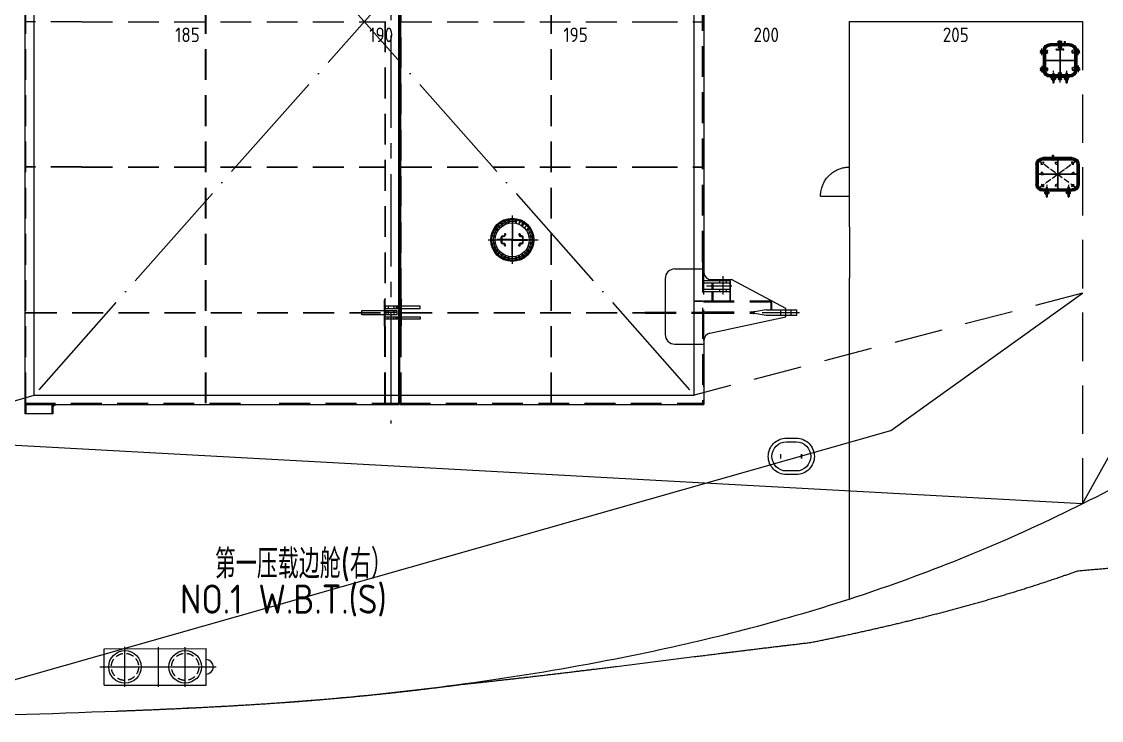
# Model space of a CAD drawing. Header units: millimetres. Extents: x -1838618 to -1600818, y -1770412 to -1553248.
# Drawn here: x -1682764 to -1660516, y -1733110 to -1718702 of the extents above; entities that cross this region are included whole.
import ezdxf

# ---------------------------------------------------------------- set-up
doc = ezdxf.new("R2010")
doc.units = ezdxf.units.MM
doc.header["$LTSCALE"] = 100
for name, pattern in [('$0$CENTER2', [28.575, 19.05, -3.175, 3.175, -3.175]), ('$0$DASHED2', [9.525, 6.35, -3.175]), ('ACAD_ISO02W100', [15, 12, -3]), ('ACAD_ISO04W100', [30, 24, -3, 0, -3]), ('ACAD_ISO05W100', [34, 24, -3, 0.5, -3, 0.5, -3]), ('CENTER', [2, 1.25, -0.25, 0.25, -0.25]), ('DASHED', [0.75, 0.5, -0.25]), ('HC1-TOP$0$238-P33+P34-tv$0$DASHED2', [9.525, 6.35, -3.175]), ('HC1-TOP$0$CENTER2', [28.575, 19.05, -3.175, 3.175, -3.175]), ('HC1-TOP$0$DASHED2', [9.525, 6.35, -3.175]), ('HC1-TOP$0$PHANTOM', [63.5, 31.75, -6.35, 6.35, -6.35, 6.35, -6.35]), ('HIDDEN', [9.525, 6.35, -3.175])]:
    doc.linetypes.add(name, pattern=pattern)
for name, color, linetype in [('$0$K1-CEN', 1, '$0$CENTER2'), ('$0$K1-DASH', 2, '$0$DASHED2'), ('$0$SHAPE_L', 3, 'Continuous'), ('412equipment', 6, 'Continuous'), ('HC1-TOP$0$K1-CEN', 1, 'HC1-TOP$0$CENTER2'), ('HC1-TOP$0$K1-COMP_L', 140, 'HC1-TOP$0$PHANTOM'), ('HC1-TOP$0$K1-DASH', 2, 'HC1-TOP$0$DASHED2'), ('HC1-TOP$0$K2-DASH', 9, 'HC1-TOP$0$DASHED2'), ('HC1-TOP$0$SHAPE_L', 3, 'Continuous'), ('HC1-TOP$0$THICK_L', 3, 'Continuous'), ('图层4', 4, 'Continuous'), ('外型', 6, 'Continuous'), ('点划线', 1, 'CENTER'), ('物件', 4, 'Continuous'), ('虚线G', 3, 'DASHED')]:
    doc.layers.add(name, color=color, linetype=linetype)
doc.layers.add('标注', color=2, linetype='Continuous', lineweight=20)
doc.styles.get("Standard").update_dxf_attribs({"font": 'gbenor.shx', "width": 0.9, "bigfont": 'gbcbig.shx'})

# ---------------------------------------------------------------- blocks, each defined once
blk = doc.blocks.new('COORD')
at = {"color": 4}
for s, p in [('185', (146304, -423)), ('190', (150304, -423)), ('195', (154304, -423)), ('200', (158220, -423)), ('205', (162120, -423))]:
    blk.add_text(s, height=300, dxfattribs=at).set_placement(p)
blk = doc.blocks.new('H600X800A')
at = {"layer": '图层4'}
for p, q in [((-213, 45), (-213, -45)), ((213, 45), (213, -45))]:
    blk.add_line(p, q, dxfattribs=at)
for points in [[(475, 0, 0.414214), (100, 375), (-100, 375, 0.414214), (-475, 0, 0.414214), (-100, -375), (100, -375, 0.414214)], [(400, 0), (400, 0, 0.414214), (100, 300), (-100, 300, 0.414214), (-400, 0), (-400, 0, 0.414214), (-100, -300), (100, -300, 0.414214)]]:
    blk.add_lwpolyline(points, format="xyb", close=True, dxfattribs=at)
blk = doc.blocks.new('manhole cove')
at = {"layer": '标注'}
for p, q in [((-144186, 45168), (-144186, 45078)), ((-143759, 45168), (-143759, 45078))]:
    blk.add_line(p, q, dxfattribs=at)
at = {"color": 2, "xscale": -1, "rotation": 180.0000000005409}
blk.add_blockref('H600X800A', (-143973, 45123), dxfattribs=at)
blk = doc.blocks.new('A$C3C867045')
at = {"layer": '$0$K1-CEN', "color": 136, "ltscale": 5}
for p, q in [((-5350, -4001), (-5350, -4994)), ((-5846, -4500), (-4819, -4500))]:
    blk.add_line(p, q, dxfattribs=at)
at = {"layer": '$0$K1-CEN', "color": 136}
for p, q in [((-5547, -4169), (-5581, -4191)), ((-5547, -4169), (-5581, -4191)), ((-5581, -4191), (-5547, -4169)), ((-5553, -4197), (-5575, -4163)), ((-5553, -4197), (-5575, -4163)), ((-5553, -4197), (-5575, -4163)), ((-5405, -4118), (-5445, -4126)), ((-5405, -4118), (-5445, -4126)), ((-5445, -4126), (-5405, -4118)), ((-5421, -4142), (-5429, -4103)), ((-5421, -4142), (-5429, -4103)), ((-5421, -4142), (-5429, -4103)), ((-5255, -4126), (-5295, -4118)), ((-5295, -4118), (-5255, -4126)), ((-5255, -4126), (-5295, -4118)), ((-5279, -4142), (-5271, -4103)), ((-5279, -4142), (-5271, -4103)), ((-5279, -4142), (-5271, -4103)), ((-5119, -4191), (-5153, -4169)), ((-5153, -4169), (-5119, -4191)), ((-5119, -4191), (-5153, -4169)), ((-5147, -4197), (-5125, -4163)), ((-5147, -4197), (-5125, -4163)), ((-5147, -4197), (-5125, -4163)), ((-5708, -4429), (-5747, -4421)), ((-5708, -4429), (-5747, -4421)), ((-5708, -4429), (-5747, -4421)), ((-5724, -4405), (-5732, -4445)), ((-5724, -4405), (-5732, -4445)), ((-5732, -4445), (-5724, -4405)), ((-5653, -4297), (-5687, -4275)), ((-5653, -4297), (-5687, -4275)), ((-5653, -4297), (-5687, -4275)), ((-5659, -4269), (-5681, -4303)), ((-5659, -4269), (-5681, -4303)), ((-5681, -4303), (-5659, -4269)), ((-5047, -4297), (-5013, -4275)), ((-5047, -4297), (-5013, -4275)), ((-5047, -4297), (-5013, -4275)), ((-5019, -4303), (-5041, -4269)), ((-5041, -4269), (-5019, -4303)), ((-5019, -4303), (-5041, -4269)), ((-4992, -4429), (-4953, -4421)), ((-4992, -4429), (-4953, -4421)), ((-4992, -4429), (-4953, -4421)), ((-4968, -4445), (-4976, -4405)), ((-4976, -4405), (-4968, -4445)), ((-4968, -4445), (-4976, -4405)), ((-5708, -4571), (-5747, -4579)), ((-5708, -4571), (-5747, -4579)), ((-5708, -4571), (-5747, -4579)), ((-5732, -4555), (-5724, -4595)), ((-5732, -4555), (-5724, -4595)), ((-5724, -4595), (-5732, -4555)), ((-4992, -4571), (-4953, -4579)), ((-4992, -4571), (-4953, -4579)), ((-4992, -4571), (-4953, -4579)), ((-4976, -4595), (-4968, -4555)), ((-4976, -4595), (-4968, -4555)), ((-4968, -4555), (-4976, -4595)), ((-5653, -4703), (-5687, -4725)), ((-5653, -4703), (-5687, -4725)), ((-5653, -4703), (-5687, -4725)), ((-5681, -4697), (-5659, -4731)), ((-5681, -4697), (-5659, -4731)), ((-5659, -4731), (-5681, -4697)), ((-5581, -4809), (-5547, -4831)), ((-5581, -4809), (-5547, -4831)), ((-5547, -4831), (-5581, -4809)), ((-5553, -4803), (-5575, -4837)), ((-5553, -4803), (-5575, -4837)), ((-5553, -4803), (-5575, -4837)), ((-5445, -4874), (-5405, -4882)), ((-5445, -4874), (-5405, -4882)), ((-5405, -4882), (-5445, -4874)), ((-5421, -4858), (-5429, -4897)), ((-5421, -4858), (-5429, -4897)), ((-5421, -4858), (-5429, -4897)), ((-5295, -4882), (-5255, -4874)), ((-5295, -4882), (-5255, -4874)), ((-5255, -4874), (-5295, -4882)), ((-5279, -4858), (-5271, -4897)), ((-5279, -4858), (-5271, -4897)), ((-5279, -4858), (-5271, -4897)), ((-5153, -4831), (-5119, -4809)), ((-5153, -4831), (-5119, -4809)), ((-5119, -4809), (-5153, -4831)), ((-5147, -4803), (-5125, -4837)), ((-5147, -4803), (-5125, -4837)), ((-5147, -4803), (-5125, -4837)), ((-5047, -4703), (-5013, -4725)), ((-5047, -4703), (-5013, -4725)), ((-5047, -4703), (-5013, -4725)), ((-5041, -4731), (-5019, -4697)), ((-5041, -4731), (-5019, -4697)), ((-5019, -4697), (-5041, -4731))]:
    blk.add_line(p, q, dxfattribs=at)
for points in [[(-5500, -4367), (-5500, -4404, -0.414214), (-5521, -4425), (-5549, -4425, 0.414214), (-5570, -4446), (-5570, -4554, 0.414214), (-5549, -4575), (-5521, -4575, -0.414214), (-5500, -4596), (-5500, -4634)], [(-5200, -4367), (-5200, -4404, 0.414214), (-5179, -4425), (-5151, -4425, -0.414214), (-5130, -4446), (-5130, -4554, -0.414214), (-5151, -4575), (-5179, -4575, 0.414214), (-5200, -4596), (-5200, -4634)]]:
    blk.add_lwpolyline(points, format="xyb", dxfattribs=at)
blk.add_circle((-5350, -4500), 385, dxfattribs=at)
at = {"layer": '$0$K1-DASH', "color": 136, "ltscale": 2.5}
for p, q in [((-5660, -4195), (-5607, -4248)), ((-5655, -4190), (-5602, -4243)), ((-5520, -4099), (-5491, -4169)), ((-5513, -4097), (-5485, -4166)), ((-5485, -4166), (-5491, -4169)), ((-5353, -4065), (-5353, -4140)), ((-5346, -4140), (-5353, -4140)), ((-5346, -4065), (-5346, -4140)), ((-5187, -4097), (-5215, -4166)), ((-5215, -4166), (-5209, -4169)), ((-5180, -4099), (-5209, -4169)), ((-5045, -4190), (-5098, -4243)), ((-5040, -4195), (-5093, -4248)), ((-5753, -4337), (-5684, -4365)), ((-5751, -4330), (-5681, -4359)), ((-5681, -4359), (-5684, -4365)), ((-5602, -4243), (-5607, -4248)), ((-5098, -4243), (-5093, -4248)), ((-4949, -4330), (-5019, -4359)), ((-5019, -4359), (-5016, -4365)), ((-4947, -4337), (-5016, -4365)), ((-5785, -4497), (-5710, -4497)), ((-5785, -4504), (-5710, -4504)), ((-5753, -4663), (-5684, -4635)), ((-5751, -4670), (-5681, -4641)), ((-5710, -4504), (-5710, -4497)), ((-5681, -4641), (-5684, -4635)), ((-5019, -4641), (-5016, -4635)), ((-4949, -4670), (-5019, -4641)), ((-4947, -4663), (-5016, -4635)), ((-4915, -4497), (-4990, -4497)), ((-4990, -4504), (-4990, -4497)), ((-4915, -4504), (-4990, -4504)), ((-5660, -4805), (-5607, -4752)), ((-5655, -4810), (-5602, -4757)), ((-5602, -4757), (-5607, -4752)), ((-5520, -4901), (-5491, -4831)), ((-5513, -4903), (-5485, -4834)), ((-5485, -4834), (-5491, -4831)), ((-5353, -4935), (-5353, -4860)), ((-5346, -4860), (-5353, -4860)), ((-5346, -4935), (-5346, -4860)), ((-5215, -4834), (-5209, -4831)), ((-5187, -4903), (-5215, -4834)), ((-5180, -4901), (-5209, -4831)), ((-5098, -4757), (-5093, -4752)), ((-5045, -4810), (-5098, -4757)), ((-5040, -4805), (-5093, -4752))]:
    blk.add_line(p, q, dxfattribs=at)
at = {"layer": '$0$K1-DASH', "color": 136}
for p, q in [((-5354, -4185), (-5346, -4185)), ((-5354, -4185), (-5354, -4496)), ((-5346, -4185), (-5346, -4496)), ((-5506, -4404), (-5506, -4375)), ((-5506, -4375), (-5506, -4405)), ((-5494, -4375), (-5494, -4404)), ((-5493, -4375), (-5493, -4405)), ((-5206, -4375), (-5206, -4404)), ((-5206, -4375), (-5206, -4405)), ((-5194, -4404), (-5194, -4375)), ((-5193, -4375), (-5193, -4405)), ((-5350, -4496), (-5665, -4496)), ((-5665, -4504), (-5665, -4496)), ((-5665, -4496), (-5665, -4504)), ((-5350, -4504), (-5665, -4504)), ((-5506, -4625), (-5506, -4595)), ((-5506, -4596), (-5506, -4625)), ((-5494, -4625), (-5494, -4596)), ((-5493, -4625), (-5493, -4595)), ((-5354, -4815), (-5354, -4504)), ((-5350, -4496), (-5035, -4496)), ((-5350, -4504), (-5035, -4504)), ((-5346, -4815), (-5346, -4504)), ((-5206, -4625), (-5206, -4595)), ((-5206, -4625), (-5206, -4596)), ((-5194, -4596), (-5194, -4625)), ((-5193, -4625), (-5193, -4595)), ((-5035, -4496), (-5035, -4504)), ((-5354, -4815), (-5346, -4815))]:
    blk.add_line(p, q, dxfattribs=at)
for centre, radius, start, end in [((-5521, -4404), 15, 356.1774, 0), ((-5521, -4404), 27, 357.8774, 0), ((-5179, -4404), 27, 180, 182.1226), ((-5179, -4404), 15, 180, 183.8226), ((-5521, -4596), 15, 0, 3.8226), ((-5521, -4596), 27, 0, 2.1226), ((-5179, -4596), 27, 177.8774, 180), ((-5179, -4596), 15, 176.1774, 180)]:
    blk.add_arc(centre, radius, start, end, dxfattribs=at)
at = {"layer": '$0$SHAPE_L', "color": 136}
for p, q in [((-5576, -4554), (-5576, -4446)), ((-5564, -4446), (-5564, -4554)), ((-5549, -4419), (-5521, -4419)), ((-5521, -4431), (-5549, -4431)), ((-5487, -4375), (-5512, -4375)), ((-5512, -4375), (-5512, -4405)), ((-5487, -4405), (-5512, -4405)), ((-5506, -4375), (-5494, -4375)), ((-5487, -4375), (-5487, -4405)), ((-5212, -4375), (-5187, -4375)), ((-5212, -4375), (-5212, -4405)), ((-5212, -4405), (-5187, -4405)), ((-5194, -4375), (-5206, -4375)), ((-5187, -4375), (-5187, -4405)), ((-5151, -4419), (-5179, -4419)), ((-5179, -4431), (-5151, -4431)), ((-5136, -4446), (-5136, -4554)), ((-5124, -4554), (-5124, -4446)), ((-5549, -4569), (-5521, -4569)), ((-5521, -4581), (-5549, -4581)), ((-5487, -4595), (-5512, -4595)), ((-5512, -4625), (-5512, -4595)), ((-5487, -4625), (-5512, -4625)), ((-5487, -4625), (-5487, -4595)), ((-5212, -4595), (-5187, -4595)), ((-5212, -4625), (-5212, -4595)), ((-5212, -4625), (-5187, -4625)), ((-5187, -4625), (-5187, -4595)), ((-5151, -4569), (-5179, -4569)), ((-5179, -4581), (-5151, -4581))]:
    blk.add_line(p, q, dxfattribs=at)
for points in [[(-5581, -4181), (-5572, -4195), (-5554, -4194), (-5547, -4179), (-5556, -4164), (-5574, -4165)], [(-5442, -4117), (-5438, -4134), (-5422, -4139), (-5409, -4128), (-5412, -4111), (-5428, -4105)], [(-5288, -4111), (-5291, -4128), (-5278, -4139), (-5262, -4134), (-5258, -4117), (-5272, -4105)], [(-5144, -4164), (-5153, -4179), (-5146, -4194), (-5128, -4195), (-5119, -4181), (-5126, -4165)], [(-5739, -4438), (-5722, -4441), (-5711, -4428), (-5716, -4412), (-5733, -4408), (-5745, -4422)], [(-5686, -4294), (-5671, -4303), (-5656, -4296), (-5655, -4278), (-5669, -4269), (-5685, -4276)], [(-5031, -4269), (-5045, -4278), (-5044, -4296), (-5029, -4303), (-5014, -4294), (-5015, -4276)], [(-4967, -4408), (-4984, -4412), (-4989, -4428), (-4978, -4441), (-4961, -4438), (-4955, -4422)], [(-5733, -4592), (-5716, -4588), (-5711, -4572), (-5722, -4559), (-5739, -4562), (-5745, -4578)], [(-4961, -4562), (-4978, -4559), (-4989, -4572), (-4984, -4588), (-4967, -4592), (-4955, -4578)], [(-5669, -4731), (-5655, -4722), (-5656, -4704), (-5671, -4697), (-5686, -4706), (-5685, -4724)], [(-5556, -4836), (-5547, -4821), (-5554, -4806), (-5572, -4805), (-5581, -4819), (-5574, -4835)], [(-5412, -4889), (-5409, -4872), (-5422, -4861), (-5438, -4866), (-5442, -4883), (-5428, -4895)], [(-5258, -4883), (-5262, -4866), (-5278, -4861), (-5291, -4872), (-5288, -4889), (-5272, -4895)], [(-5119, -4819), (-5128, -4805), (-5146, -4806), (-5153, -4821), (-5144, -4836), (-5126, -4835)], [(-5014, -4706), (-5029, -4697), (-5044, -4704), (-5045, -4722), (-5031, -4731), (-5015, -4724)]]:
    blk.add_lwpolyline(points, close=True, dxfattribs=at)
for centre, radius in [((-5350, -4500), 445), ((-5350, -4500), 435), ((-5350, -4500), 420), ((-5564, -4180), 10.5), ((-5564, -4180), 10.2), ((-5425, -4122), 10.5), ((-5425, -4122), 10.2), ((-5275, -4122), 10.2), ((-5275, -4122), 10.5), ((-5136, -4180), 10.5), ((-5136, -4180), 10.2), ((-5728, -4425), 10.5), ((-5728, -4425), 10.2), ((-5670, -4286), 10.5), ((-5670, -4286), 10.2), ((-5030, -4286), 10.2), ((-5030, -4286), 10.5), ((-4972, -4425), 10.5), ((-4972, -4425), 10.2), ((-5728, -4575), 10.2), ((-5728, -4575), 10.5), ((-4972, -4575), 10.2), ((-4972, -4575), 10.5), ((-5670, -4714), 10.5), ((-5670, -4714), 10.2), ((-5564, -4820), 10.2), ((-5564, -4820), 10.5), ((-5425, -4878), 10.5), ((-5425, -4878), 10.2), ((-5275, -4878), 10.2), ((-5275, -4878), 10.5), ((-5136, -4820), 10.5), ((-5136, -4820), 10.2), ((-5030, -4714), 10.5), ((-5030, -4714), 10.2)]:
    blk.add_circle(centre, radius, dxfattribs=at)
for centre, radius, start, end in [((-5549, -4446), 27, 90, 180), ((-5549, -4446), 15, 90, 180), ((-5521, -4404), 15, 270, 356.1774), ((-5521, -4404), 27, 270, 357.8774), ((-5179, -4404), 27, 182.1226, 270), ((-5179, -4404), 15, 183.8226, 270), ((-5151, -4446), 27, 0, 90), ((-5151, -4446), 15, 0, 90), ((-5549, -4554), 27, 180, 270), ((-5549, -4554), 15, 180, 270), ((-5521, -4596), 27, 2.1226, 90), ((-5521, -4596), 15, 3.8226, 90), ((-5179, -4596), 27, 90, 177.8774), ((-5179, -4596), 15, 90, 176.1774), ((-5151, -4554), 27, 270, 0), ((-5151, -4554), 15, 270, 0)]:
    blk.add_arc(centre, radius, start, end, dxfattribs=at)
at = {"color": 136, "linetype": 'HC1-TOP$0$238-P33+P34-tv$0$DASHED2', "lineweight": -2}
blk.add_line((-870, -5516), (-870, -5566), dxfattribs=at)
at = {"color": 136, "linetype": 'Continuous', "lineweight": -2}
for p, q in [((290, -5945), (510, -5945)), ((290, -5945), (510, -5945)), ((510, -6055), (510, -5945)), ((510, -6055), (510, -5945)), ((290, -6055), (510, -6055)), ((290, -6055), (510, -6055))]:
    blk.add_line(p, q, dxfattribs=at)
at = {"layer": 'HC1-TOP$0$K1-CEN', "color": 136}
for p, q in [((-7850, 8287), (-7850, -8287)), ((-1010, -5249), (-1010, -5630)), ((-1349, -5450), (-826, -5450)), ((-7722, -6000), (-7976, -6000))]:
    blk.add_line(p, q, dxfattribs=at)
at = {"layer": 'HC1-TOP$0$K1-CEN', "color": 136, "ltscale": 0.5}
for p, q in [((-202, -6000), (565, -6000)), ((290, -6075), (290, -5930))]:
    blk.add_line(p, q, dxfattribs=at)
at = {"layer": 'HC1-TOP$0$K1-CEN', "color": 136, "ltscale": 0.25}
blk.add_line((290, -6068), (290, -5937), dxfattribs=at)
at = {"layer": 'HC1-TOP$0$K1-COMP_L', "color": 136}
for p, q in [((-7986, -5955), (-7986, -6045)), ((-7956, -5955), (-7956, -6045)), ((-7910, -5865), (-7910, -5915)), ((-7910, -5955), (-7910, -6045)), ((-7790, -5865), (-7790, -5915)), ((-7790, -5955), (-7790, -6045)), ((-7744, -5865), (-7744, -5915)), ((-7714, -5865), (-7714, -5915)), ((-7910, -6135), (-7910, -6085)), ((-7790, -6135), (-7790, -6085)), ((-7744, -6135), (-7744, -6085)), ((-7714, -6135), (-7714, -6085))]:
    blk.add_line(p, q, dxfattribs=at)
for points in [[(-7730, -6045), (-8450, -6045), (-8450, -5955), (-7730, -5955)], [(-7970, -5915), (-7250, -5915), (-7250, -5865), (-7970, -5865)], [(-7970, -6085), (-7250, -6085), (-7250, -6135), (-7970, -6135)]]:
    blk.add_lwpolyline(points, close=True, dxfattribs=at)
at = {"layer": 'HC1-TOP$0$K1-DASH', "color": 136}
for p, q in [((-1408, -5335), (-870, -5335)), ((-1081, -5335), (-1081, -5385)), ((-940, -5335), (-940, -5385)), ((-870, -5335), (-870, -5385)), ((-1408, -5385), (-870, -5385)), ((-1408, -5516), (-870, -5516)), ((-1229, -5516), (-1229, -5385)), ((-1214, -5516), (-1214, -5385)), ((-1081, -5516), (-1081, -5566)), ((-940, -5516), (-940, -5566)), ((-870, -5345), (-860, -5345)), ((-870, -5345), (-870, -5760)), ((-860, -5345), (-860, -5760)), ((-1410, -5760), (-48, -5760)), ((-1410, -5775), (-48, -5775)), ((-1408, -5566), (-870, -5566)), ((-1229, -5760), (-1229, -5566)), ((-1214, -5760), (-1214, -5566)), ((-1410, -5985), (-380, -5985)), ((-372, -5999), (-380, -5985)), ((-372, -6001), (-380, -6015)), ((-372, -5999), (-372, -6001)), ((-370, -5999), (-362, -5985)), ((-370, -5999), (-370, -6001)), ((-370, -6001), (-362, -6015)), ((-120, -5945), (-362, -5985)), ((-120, -5945), (290, -5945)), ((-18, -5945), (-18, -5805)), ((-3, -5945), (-3, -5805)), ((183, -6055), (183, -5945)), ((397, -6055), (397, -5945)), ((-1410, -6015), (-380, -6015)), ((-362, -6015), (-120, -6055)), ((-120, -6055), (290, -6055)), ((-15380, -8068), (-15380, -7880)), ((-15368, -8068), (-15368, -7880)), ((-14840, -7880), (-14840, -8068)), ((-14828, -7880), (-14828, -8068))]:
    blk.add_line(p, q, dxfattribs=at)
blk.add_lwpolyline([(-1580, -5770), (-1580, -5760), (-1430, -5760), (-1430, -5770)], close=True, dxfattribs=at)
for centre, radius, start, end in [((-48, -5805), 45, 0, 90), ((-48, -5805), 30, 0, 90), ((-371, -6022), 38, 76.1839, 103.8161), ((-371, -5978), 38, 256.1839, 283.8161)]:
    blk.add_arc(centre, radius, start, end, dxfattribs=at)
at = {"layer": 'HC1-TOP$0$K2-DASH', "color": 136}
for p, q in [((-15380, -7870), (-15380, 7870)), ((-15370, -7870), (-15370, 7870)), ((-11668, -7870), (-11668, 7870)), ((-11660, -7870), (-11660, 7870)), ((-4550, -7870), (-4550, 7870)), ((-4542, -7870), (-4542, 7870)), ((-7978, 5720), (-7978, -5720)), ((-7970, 5720), (-7970, -5720)), ((-7650, 5720), (-7650, -5720)), ((-7641, -5720), (-7641, 5720)), ((-1430, -4950), (-1430, 4950)), ((-1420, -4950), (-1420, 4950)), ((-14220, 5), (-14220, -5)), ((-2580, 5), (-2580, -5)), ((-14220, -5), (-15370, -5)), ((-14220, -4), (-7978, -4)), ((-7641, -4), (-2580, -4)), ((-2580, -5), (-1430, -5)), ((-14220, -2995), (-15370, -2995)), ((-14220, -3005), (-15370, -3005)), ((-14220, -2995), (-14220, -3005)), ((-14220, -2996), (-7978, -2996)), ((-14220, -3004), (-7978, -3004)), ((-7641, -2996), (-2580, -2996)), ((-7641, -3004), (-2580, -3004)), ((-2580, -2995), (-1430, -2995)), ((-2580, -2995), (-2580, -3005)), ((-2580, -3005), (-1430, -3005)), ((-1430, -4950), (-1430, -7895)), ((-1430, -4950), (-1420, -4950)), ((-1420, -4950), (-1410, -4990)), ((-1410, -4990), (-1410, -7895)), ((-7978, -5720), (-7986, -5744)), ((-7986, -6262), (-7986, -5744)), ((-7978, -5720), (-7970, -5720)), ((-7978, -5720), (-7970, -5720)), ((-7970, -6280), (-7970, -5720)), ((-7641, -5720), (-7650, -5720)), ((-7641, -5720), (-7650, -5720)), ((-7650, -6280), (-7650, -5720)), ((-7641, -5720), (-7634, -5741)), ((-7634, -6262), (-7634, -5741)), ((-15370, -5996), (-7986, -5996)), ((-15370, -6004), (-7986, -6004)), ((-7634, -5995), (-2630, -5995)), ((-7634, -6005), (-2630, -6005)), ((-2630, -5995), (-2610, -5990)), ((-2630, -5995), (-2630, -6005)), ((-2630, -6005), (-2610, -6010)), ((-2610, -5990), (-1430, -5990)), ((-2610, -6010), (-1430, -6010)), ((-7980, -6280), (-7986, -6262)), ((-7980, -6280), (-7980, -7870)), ((-7980, -6280), (-7970, -6280)), ((-7970, -6280), (-7970, -7870)), ((-7650, -6280), (-7650, -7870)), ((-7640, -6280), (-7650, -6280)), ((-7640, -6280), (-7634, -6262)), ((-7640, -7870), (-7640, -6280)), ((-15395, -7870), (-10950, -7870)), ((-15395, -7880), (-10950, -7880)), ((-10150, -7870), (-7690, -7870)), ((-10150, -7880), (-7690, -7880)), ((-7670, -7870), (-1430, -7870)), ((-7670, -7880), (-1430, -7880))]:
    blk.add_line(p, q, dxfattribs=at)
at = {"layer": 'HC1-TOP$0$SHAPE_L', "color": 136}
for p, q in [((-15395, 8088), (-15395, -8088)), ((-7690, -7895), (-7690, 7895)), ((-7670, -7895), (-7670, 7895)), ((-1400, 5170), (-1400, -5171)), ((-2000, -5100), (-1400, -5100)), ((-1250, -5320), (-830, -5320)), ((290, -5915), (-830, -5320)), ((290, -6085), (290, -5915)), ((-1282, -6424), (290, -6085)), ((-2000, -6650), (-1400, -6650)), ((-1400, -6571), (-1400, -7895)), ((-15395, -7895), (-7690, -7895)), ((-14815, -7960), (-14815, -8088)), ((-14765, -7910), (-14765, -7895)), ((-7670, -7895), (-1400, -7895)), ((-14815, -8088), (-15395, -8088))]:
    blk.add_line(p, q, dxfattribs=at)
for radius in [445, 435, 350]:
    blk.add_circle((-5350, -4500), radius, dxfattribs=at)
for centre, radius, start, end in [((-1250, -5170), 150, 180, 270), ((-2000, -6450), 200, 180, 270), ((-1250, -6571), 150, 102.1873, 180), ((-14765, -7960), 50, 90, 180)]:
    blk.add_arc(centre, radius, start, end, dxfattribs=at)
at = {"layer": 'HC1-TOP$0$THICK_L', "color": 136}
blk.add_line((-2200, -5300), (-2200, -6450), dxfattribs=at)
blk.add_arc((-2000, -5300), 200, 90, 180, dxfattribs=at)
blk = doc.blocks.new('A$C38F6054F')
at = {"color": 2}
blk.add_line((600, 0), (0, 0), dxfattribs=at)
blk.add_open_spline([(600, 0), (600, -15), (599, -31), (597, -61), (595, -76), (590, -109), (587, -126), (578, -161), (573, -178), (560, -217), (551, -239), (535, -272), (529, -284), (516, -307), (509, -319), (493, -343), (484, -356), (466, -378), (458, -387), (442, -406), (433, -415), (407, -442), (388, -459), (356, -483), (344, -492), (318, -509), (305, -517), (277, -532), (262, -540), (231, -554), (215, -560), (177, -574), (154, -580), (118, -588), (105, -591), (79, -595), (66, -597), (35, -599), (17, -600), (0, -600)], degree=3, knots=[1.569376, 1.569376, 1.569376, 1.569376, 1.645907, 1.645907, 1.722438, 1.722438, 1.811177, 1.811177, 1.899917, 1.899917, 2.018133, 2.018133, 2.084671, 2.084671, 2.15121, 2.15121, 2.22953, 2.22953, 2.292168, 2.292168, 2.354807, 2.354807, 2.480083, 2.480083, 2.55574, 2.55574, 2.631398, 2.631398, 2.716503, 2.716503, 2.801609, 2.801609, 2.919428, 2.919428, 2.986249, 2.986249, 3.053069, 3.053069, 3.140173, 3.140173, 3.140173, 3.140173], dxfattribs=at)
blk = doc.blocks.new('小舱盖')
at = {"layer": '外型', "color": 2, "linetype": 'Continuous'}
for p, q in [((147, 348), (-147, 348)), ((-348, 163), (-348, 200)), ((-348, 31), (-348, 109)), ((348, 31), (348, 200)), ((-348, -109), (-348, -31)), ((-348, -200), (-348, -163)), ((348, -200), (348, -31)), ((147, -348), (-154, -348))]:
    blk.add_line(p, q, dxfattribs=at)
for centre, radius, start, end in [((-200, 200), 148, 93.3, 179.9328), ((200, 200), 148, 0.0627, 86.7045), ((-199, -200), 149, 180.2684, 263.3953), ((200, -200), 148, 273.3, 359.9328)]:
    blk.add_arc(centre, radius, start, end, dxfattribs=at)
at = {"layer": '点划线', "color": 2, "linetype": 'CENTER', "ltscale": 0.2}
for p, q in [((-106, 377), (-244, 377)), ((-178, 253), (-178, 414)), ((106, 377), (244, 377)), ((178, 253), (178, 413)), ((-218, 136), (-479, 136)), ((-199, 0), (-456, 0)), ((-379, 186), (-379, 80)), ((-376, 18), (-376, -18)), ((413, 0), (251, 0)), ((376, 49), (376, -68)), ((-218, -136), (-479, -136)), ((-379, -186), (-379, -80)), ((-113, -376), (-251, -376)), ((-185, -253), (-185, -409)), ((106, -376), (244, -376)), ((177, -253), (177, -409))]:
    blk.add_line(p, q, dxfattribs=at)
at = {"layer": '点划线', "color": 2}
blk.add_line((376, 78), (376, 118), dxfattribs=at)
at = {"layer": '物件', "color": 2}
for p, q in [((-208, 389), (-208, 266)), ((-159, 253), (-196, 253)), ((-191, 397), (-191, 377)), ((-164, 397), (-164, 377)), ((-147, 389), (-147, 266)), ((147, 389), (147, 266)), ((159, 253), (196, 253)), ((164, 397), (164, 377)), ((191, 397), (191, 377)), ((208, 389), (208, 266)), ((-461, 147), (-461, 125)), ((-396, 147), (-461, 147)), ((-396, 125), (-461, 125)), ((-346, 163), (-408, 163)), ((-408, 163), (-408, 148)), ((-391, 148), (-408, 148)), ((-408, 124), (-408, 109)), ((-391, 124), (-408, 124)), ((-391, 109), (-408, 109)), ((-404, 109), (-404, 106)), ((-404, 106), (-391, 106)), ((-397, 14), (-376, 14)), ((-396, 169), (-394, 172)), ((-396, 169), (-396, 163)), ((-396, 169), (-380, 169)), ((-347, 148), (-396, 148)), ((-265, 147), (-396, 147)), ((-265, 125), (-396, 125)), ((-347, 124), (-396, 124)), ((-346, 109), (-396, 109)), ((-394, 172), (-367, 172)), ((-391, 106), (-391, 97)), ((-371, 106), (-391, 106)), ((-371, 97), (-391, 97)), ((-390, 97), (-389, 93)), ((-389, 93), (-380, 93)), ((-388, 31), (-265, 31)), ((-384, 101), (-384, 100)), ((-378, 102), (-383, 102)), ((-378, 99), (-383, 99)), ((-365, 169), (-381, 169)), ((-373, 93), (-381, 93)), ((-378, 87), (-378, 93)), ((-374, 86), (-377, 86)), ((-362, 106), (-376, 106)), ((-376, 101), (-376, 100)), ((-371, 97), (-373, 93)), ((-373, 93), (-373, 87)), ((-371, 109), (-371, 97)), ((-365, 169), (-367, 172)), ((-365, 169), (-365, 163)), ((-362, 109), (-362, 106)), ((-358, 163), (-358, 148)), ((-358, 124), (-358, 109)), ((-356, 103), (-356, 109)), ((-352, 101), (-353, 101)), ((-350, 109), (-350, 103)), ((-349, 148), (-349, 147)), ((-349, 125), (-349, 124)), ((-265, 147), (-265, 125)), ((-253, 18), (-253, -18)), ((217, 74), (217, 0)), ((224, 81), (224, 0)), ((231, 74), (231, 0)), ((253, 18), (253, -18)), ((388, 31), (265, 31)), ((296, 97), (296, 87)), ((391, 97), (296, 97)), ((391, 87), (296, 87)), ((391, 111), (348, 111)), ((391, 101), (348, 101)), ((397, 14), (376, 14)), ((391, 101), (391, 111)), ((391, 87), (391, 97)), ((-461, -147), (-461, -125)), ((-396, -125), (-461, -125)), ((-396, -147), (-461, -147)), ((-408, -124), (-408, -109)), ((-391, -109), (-408, -109)), ((-391, -124), (-408, -124)), ((-408, -163), (-408, -148)), ((-391, -148), (-408, -148)), ((-346, -163), (-408, -163)), ((-404, -109), (-404, -106)), ((-404, -106), (-391, -106)), ((-397, -14), (-376, -14)), ((-346, -109), (-396, -109)), ((-347, -124), (-396, -124)), ((-265, -125), (-396, -125)), ((-265, -147), (-396, -147)), ((-347, -148), (-396, -148)), ((-396, -169), (-396, -163)), ((-396, -169), (-365, -169)), ((-396, -169), (-394, -172)), ((-394, -172), (-367, -172)), ((-391, -97), (-389, -93)), ((-391, -106), (-391, -97)), ((-371, -97), (-391, -97)), ((-371, -106), (-391, -106)), ((-373, -93), (-389, -93)), ((-388, -31), (-265, -31)), ((-384, -101), (-384, -100)), ((-378, -99), (-383, -99)), ((-378, -102), (-383, -102)), ((-378, -87), (-378, -93)), ((-375, -86), (-377, -86)), ((-377, -101), (-377, -100)), ((-362, -106), (-376, -106)), ((-373, -93), (-373, -87)), ((-371, -97), (-373, -93)), ((-371, -106), (-371, -97)), ((-365, -169), (-367, -172)), ((-365, -169), (-365, -163)), ((-362, -109), (-362, -106)), ((-358, -124), (-358, -109)), ((-358, -163), (-358, -148)), ((-356, -103), (-356, -109)), ((-352, -101), (-353, -101)), ((-350, -109), (-350, -103)), ((-349, -125), (-349, -124)), ((-349, -148), (-349, -147)), ((-265, -147), (-265, -125)), ((217, -74), (217, 0)), ((224, -82), (224, 0)), ((231, -74), (231, 0)), ((388, -31), (265, -31)), ((397, -14), (376, -14)), ((-216, -388), (-216, -265)), ((-166, -253), (-203, -253)), ((-198, -397), (-198, -376)), ((-171, -397), (-171, -376)), ((-154, -388), (-154, -265)), ((147, -388), (147, -265)), ((159, -253), (196, -253)), ((164, -397), (164, -376)), ((191, -397), (191, -376)), ((208, -388), (208, -265))]:
    blk.add_line(p, q, dxfattribs=at)
at = {"layer": '物件', "color": 2, "linetype": 'HIDDEN', "ltscale": 20}
for p, q in [((200, 342), (-200, 342)), ((-200, 330), (200, 330)), ((-200, 318), (200, 318)), ((-200, 305), (200, 305)), ((200, 299), (-200, 299)), ((-4, 0), (-4, 346)), ((4, 0), (4, 346)), ((346, 4), (-346, 4)), ((-342, 200), (-342, -200)), ((-330, -200), (-330, 200)), ((-318, -200), (-318, 200)), ((-305, 200), (-305, -200)), ((-299, 200), (-299, -200)), ((-4, -346), (-4, 0)), ((4, -346), (4, 0)), ((299, 200), (299, -200)), ((305, 200), (305, -200)), ((318, -200), (318, 200)), ((330, -200), (330, 200)), ((342, 200), (342, -200)), ((346, -4), (-346, -4)), ((200, -299), (-200, -299)), ((-200, -305), (200, -305)), ((-200, -318), (200, -318)), ((-200, -330), (200, -330)), ((200, -342), (-200, -342))]:
    blk.add_line(p, q, dxfattribs=at)
at = {"layer": '物件', "color": 2, "linetype": 'Continuous', "ltscale": 10}
for p, q in [((-4, -4), (4, 4)), ((-4, 4), (4, -4))]:
    blk.add_line(p, q, dxfattribs=at)
at = {"layer": '物件', "color": 2}
for centre in [(224, 74), (224, -74)]:
    blk.add_circle(centre, 7.39, dxfattribs=at)
at = {"layer": '物件', "color": 2, "linetype": 'HIDDEN', "ltscale": 20}
for centre, radius, start, end in [((-200, 200), 142, 90, 180), ((-200, 200), 130, 90, 180), ((-200, 200), 118, 90, 180), ((-200, 200), 105, 90, 180), ((-200, 200), 98.6, 90, 180), ((200, 200), 142, 0, 90), ((200, 200), 130, 0, 90), ((200, 200), 118, 0, 90), ((200, 200), 105, 0, 90), ((200, 200), 98.6, 0, 90), ((-200, -200), 142, 180, 270), ((-200, -200), 130, 180, 270), ((-200, -200), 118, 180, 270), ((-200, -200), 105, 180, 270), ((-200, -200), 98.6, 180, 270), ((200, -200), 118, 270, 0), ((200, -200), 130, 270, 0), ((200, -200), 142, 270, 0), ((200, -200), 98.6, 270, 0), ((200, -200), 105, 270, 0)]:
    blk.add_arc(centre, radius, start, end, dxfattribs=at)
at = {"layer": '物件', "color": 2}
for centre, radius, start, end in [((-196, 389), 12.3, 81.7868, 180), ((-196, 266), 12.3, 180, 270), ((-178, 377), 22.2, 127.6699, 52.3301), ((-178, 377), 19.7, 133.4325, 46.5675), ((-195, 397), 3.7, 0, 81.7868), ((-178, 377), 13.5, 180, 0), ((-160, 397), 3.7, 98.2132, 180), ((-159, 389), 12.3, 0, 98.2132), ((-159, 266), 12.3, 270, 0), ((159, 389), 12.3, 81.7868, 180), ((159, 266), 12.3, 180, 270), ((178, 377), 22.2, 127.6699, 52.3301), ((178, 377), 19.7, 133.4325, 46.5675), ((160, 397), 3.7, 0, 81.7868), ((178, 377), 13.5, 180, 0), ((195, 397), 3.7, 98.2132, 180), ((196, 389), 12.3, 0, 98.2132), ((196, 266), 12.3, 270, 0), ((-388, 18), 12.3, 90, 188.2132), ((-397, 17), 3.7, 188.2132, 270), ((-376, 0), 22.2, 217.6699, 142.3301), ((-376, 0), 19.7, 223.4325, 136.5675), ((-383, 101), 1.23, 90, 180), ((-383, 100), 1.23, 180, 270), ((-378, 101), 1.23, 0, 90), ((-378, 100), 1.23, 270, 0), ((-377, 87), 1.23, 180, 270), ((-376, 0), 13.5, 270, 90), ((-375, 87), 1.23, 270, 0), ((-353, 103), 2.46, 180, 270), ((-352, 144), 4.93, 48.1263, 90), ((-352, 129), 4.93, 270, 310.9412), ((-352, 103), 2.46, 270, 0), ((-265, 18), 12.3, 0, 90), ((265, 18), 12.3, 90, 180), ((376, 0), 22.2, 37.6699, 322.3301), ((376, 0), 19.7, 43.4325, 316.5675), ((376, 0), 13.5, 90, 270), ((388, 18), 12.3, 351.7868, 90), ((397, 17), 3.7, 270, 351.7868), ((-397, -17), 3.7, 90, 171.7868), ((-388, -18), 12.3, 171.7868, 270), ((-383, -100), 1.23, 90, 180), ((-383, -101), 1.23, 180, 270), ((-377, -87), 1.23, 90, 180), ((-378, -100), 1.23, 0, 90), ((-378, -101), 1.23, 270, 0), ((-375, -87), 1.23, 0, 90), ((-353, -103), 2.46, 90, 180), ((-352, -103), 2.46, 0, 90), ((-351, -129), 4.93, 49.0588, 90), ((-351, -143), 4.93, 270, 311.8737), ((-265, -18), 12.3, 270, 0), ((265, -18), 12.3, 180, 270), ((388, -18), 12.3, 270, 8.2132), ((397, -17), 3.7, 8.2132, 90), ((-203, -265), 12.3, 90, 180), ((-203, -388), 12.3, 179.9429, 278.1561), ((-185, -376), 22.2, 307.6699, 232.3301), ((-185, -376), 19.7, 313.4325, 226.5675), ((-202, -397), 3.7, 278.1561, 359.9429), ((-185, -376), 13.5, 0, 180), ((-168, -397), 3.7, 179.9429, 261.7297), ((-166, -388), 12.3, 261.7297, 359.9429), ((-166, -265), 12.3, 0, 90), ((159, -265), 12.3, 90, 180), ((159, -388), 12.3, 179.9429, 278.1561), ((178, -376), 22.2, 307.6699, 232.3301), ((178, -376), 19.7, 313.4325, 226.5675), ((160, -397), 3.7, 278.1561, 359.9429), ((178, -376), 13.5, 0, 180), ((195, -397), 3.7, 179.9429, 261.7297), ((196, -388), 12.3, 261.7297, 359.9429), ((196, -265), 12.3, 0, 90)]:
    blk.add_arc(centre, radius, start, end, dxfattribs=at)
at = {"layer": '虚线G', "color": 2, "linetype": 'HIDDEN', "ltscale": 3}
for p, q in [((-208, 348), (-147, 348)), ((208, 348), (147, 348)), ((-391, 148), (-391, 172)), ((-391, 125), (-391, 147)), ((-391, 106), (-391, 124)), ((-371, 148), (-371, 172)), ((-371, 125), (-371, 147)), ((-371, 109), (-371, 124)), ((-348, 163), (-348, 109)), ((-348, 31), (-348, -31)), ((-331, 148), (-331, 124)), ((348, 31), (348, -31)), ((-391, -106), (-391, -124)), ((-391, -125), (-391, -147)), ((-391, -147), (-391, -172)), ((-371, -106), (-371, -124)), ((-371, -125), (-371, -147)), ((-371, -148), (-371, -172)), ((-348, -109), (-348, -163)), ((-331, -124), (-331, -125)), ((-331, -147), (-331, -125)), ((-331, -147), (-331, -148)), ((-154, -348), (-216, -348)), ((147, -348), (208, -348))]:
    blk.add_line(p, q, dxfattribs=at)
at = {"layer": '虚线G', "color": 2, "linetype": 'HIDDEN', "ltscale": 1.5}
for p, q in [((-438, 147), (-438, 125)), ((367, 101), (367, 111)), ((367, 87), (367, 97)), ((385, 101), (385, 111)), ((385, 87), (385, 97)), ((-438, -147), (-438, -125))]:
    blk.add_line(p, q, dxfattribs=at)
at = {"layer": '虚线G', "color": 2, "linetype": 'HIDDEN', "ltscale": 3}
for centre, start, end in [((-346, 148), 0, 90), ((-346, 124), 270, 0), ((-346, -124), 0, 90), ((-346, -148), 270, 0)]:
    blk.add_arc(centre, 14.8, start, end, dxfattribs=at)
blk = doc.blocks.new('800x600')
at = {"layer": '外型', "color": 2, "linetype": 'Continuous'}
for p, q in [((-300, 348), (300, 348)), ((-448, 208), (-448, -216)), ((448, 208), (448, -208))]:
    blk.add_line(p, q, dxfattribs=at)
for centre, radius, start, end in [((-300, 200), 148, 90.0672, 176.7), ((300, 200), 148, 3.2955, 89.9373), ((-300, -199), 149, 186.6047, 269.7316), ((300, -200), 148, 270.0672, 356.7)]:
    blk.add_arc(centre, radius, start, end, dxfattribs=at)
at = {"layer": '标注', "linetype": 'ACAD_ISO05W100', "lineweight": 25, "ltscale": 0.05}
for p, q in [((-370, -270), (370, 270)), ((370, -270), (-370, 270))]:
    blk.add_line(p, q, dxfattribs=at)
at = {"layer": '标注', "lineweight": 25}
for p, q in [((-338, 246), (-291, 256)), ((-328, 199), (-338, 246)), ((0, 198), (0, 246)), ((0, 246), (48, 246)), ((338, 246), (291, 256)), ((328, 199), (338, 246)), ((-338, 48), (-338, 0)), ((-338, 0), (-290, 0)), ((338, 0), (290, 0)), ((338, 48), (338, 0)), ((-328, -199), (-338, -246)), ((0, -198), (0, -246)), ((328, -199), (338, -246)), ((-338, -246), (-291, -256)), ((-300, -348), (300, -348)), ((0, -246), (48, -246)), ((338, -246), (291, -256))]:
    blk.add_line(p, q, dxfattribs=at)
for centre, start, end in [((-338, 246), 281.5316, 11.5316), ((0, 246), 270, 0), ((338, 246), 168.4684, 258.4684), ((-338, 0), 0, 90), ((338, 0), 90, 180), ((-338, -246), 348.4684, 78.4684), ((0, -246), 0, 90), ((338, -246), 101.5316, 191.5316)]:
    blk.add_arc(centre, 48.1, start, end, dxfattribs=at)
at = {"layer": '点划线', "color": 2}
blk.add_line((78, 376), (118, 376), dxfattribs=at)
at = {"layer": '点划线', "color": 2, "linetype": 'CENTER', "ltscale": 0.2}
for p, q in [((-224, -218), (-224, -479)), ((224, -218), (224, -479)), ((-274, -379), (-169, -379)), ((274, -379), (169, -379))]:
    blk.add_line(p, q, dxfattribs=at)
at = {"layer": '物件', "color": 2, "linetype": 'HIDDEN', "ltscale": 20}
for p, q in [((300, 342), (-300, 342)), ((-300, 330), (300, 330)), ((-300, 318), (300, 318)), ((300, 305), (-300, 305)), ((300, 299), (-300, 299)), ((-4, 346), (-4, -346)), ((4, 346), (4, -346)), ((-448, 4), (-100, 4)), ((-442, 200), (-442, -200)), ((-430, -200), (-430, 200)), ((-418, -200), (-418, 200)), ((-405, -200), (-405, 200)), ((-399, 200), (-399, -200)), ((-100, 4), (448, 4)), ((399, 200), (399, -200)), ((405, -200), (405, 200)), ((418, -200), (418, 200)), ((430, -200), (430, 200)), ((442, 200), (442, -200)), ((-448, -4), (-100, -4)), ((-100, -4), (448, -4)), ((300, -299), (-300, -299)), ((300, -305), (-300, -305)), ((-300, -318), (300, -318)), ((-300, -330), (300, -330)), ((300, -342), (-300, -342))]:
    blk.add_line(p, q, dxfattribs=at)
at = {"layer": '物件', "color": 2}
for p, q in [((87, 391), (97, 391)), ((87, 391), (87, 296)), ((97, 296), (87, 296)), ((97, 391), (97, 296)), ((101, 391), (101, 348)), ((101, 391), (111, 391)), ((111, 391), (111, 348)), ((-258, -365), (-260, -367)), ((-260, -394), (-260, -367)), ((-258, -396), (-260, -394)), ((-258, -396), (-258, -365)), ((-258, -365), (-252, -365)), ((-258, -396), (-252, -396)), ((-252, -346), (-252, -408)), ((-252, -358), (-237, -358)), ((-252, -408), (-237, -408)), ((-237, -347), (-237, -396)), ((-237, -349), (-236, -349)), ((-237, -391), (-237, -408)), ((-236, -265), (-236, -396)), ((-236, -265), (-213, -265)), ((-236, -396), (-236, -461)), ((-213, -265), (-213, -396)), ((-213, -349), (-212, -349)), ((-213, -396), (-213, -461)), ((-212, -347), (-212, -396)), ((-212, -358), (-197, -358)), ((-212, -391), (-212, -408)), ((-212, -408), (-197, -408)), ((-197, -346), (-197, -396)), ((-197, -350), (-192, -350)), ((-192, -356), (-197, -356)), ((-197, -362), (-194, -362)), ((-197, -391), (-197, -408)), ((-197, -404), (-194, -404)), ((-194, -362), (-194, -376)), ((-194, -371), (-185, -371)), ((-194, -371), (-194, -391)), ((-194, -391), (-185, -391)), ((-194, -404), (-194, -391)), ((-191, -378), (-191, -383)), ((-189, -352), (-189, -353)), ((-189, -377), (-188, -377)), ((-189, -384), (-188, -384)), ((-187, -378), (-187, -383)), ((-185, -371), (-182, -373)), ((-185, -371), (-185, -391)), ((-185, -391), (-182, -389)), ((-182, -373), (-176, -373)), ((-182, -373), (-182, -389)), ((-176, -378), (-182, -378)), ((-174, -375), (-174, -377)), ((174, -374), (174, -377)), ((182, -373), (176, -373)), ((176, -378), (182, -378)), ((185, -371), (182, -373)), ((182, -373), (182, -381)), ((182, -389), (182, -380)), ((185, -390), (182, -389)), ((197, -371), (185, -371)), ((185, -371), (185, -391)), ((194, -391), (185, -391)), ((187, -378), (187, -383)), ((189, -376), (188, -376)), ((189, -384), (188, -384)), ((189, -352), (189, -353)), ((191, -378), (191, -383)), ((197, -350), (192, -350)), ((192, -356), (197, -356)), ((194, -362), (194, -376)), ((197, -362), (194, -362)), ((194, -371), (194, -391)), ((194, -404), (194, -391)), ((197, -404), (194, -404)), ((197, -346), (197, -396)), ((212, -358), (197, -358)), ((197, -391), (197, -408)), ((212, -408), (197, -408)), ((212, -347), (212, -396)), ((213, -349), (212, -349)), ((212, -391), (212, -408)), ((213, -265), (213, -396)), ((236, -265), (213, -265)), ((213, -396), (213, -461)), ((236, -265), (236, -396)), ((237, -349), (236, -349)), ((236, -396), (236, -461)), ((237, -347), (237, -396)), ((252, -358), (237, -358)), ((237, -391), (237, -408)), ((252, -408), (237, -408)), ((252, -346), (252, -408)), ((258, -365), (252, -365)), ((258, -396), (252, -396)), ((258, -365), (258, -381)), ((258, -365), (260, -367)), ((258, -396), (258, -380)), ((258, -396), (260, -394)), ((260, -394), (260, -367)), ((-236, -461), (-213, -461)), ((236, -461), (213, -461))]:
    blk.add_line(p, q, dxfattribs=at)
at = {"layer": '物件', "color": 2, "linetype": 'Continuous', "ltscale": 10}
for p, q in [((-4, -4), (4, 4)), ((4, -4), (-4, 4))]:
    blk.add_line(p, q, dxfattribs=at)
at = {"layer": '物件', "color": 2, "linetype": 'HIDDEN', "ltscale": 20}
for centre, radius, start, end in [((-300, 200), 142, 90, 180), ((-300, 200), 130, 90, 180), ((-300, 200), 118, 90, 180), ((-300, 200), 105, 90, 180), ((-300, 200), 98.6, 90, 180), ((300, 200), 142, 0, 90), ((300, 200), 130, 0, 90), ((300, 200), 118, 0, 90), ((300, 200), 105, 0, 90), ((300, 200), 98.6, 0, 90), ((-300, -200), 142, 180, 270), ((-300, -200), 130, 180, 270), ((-300, -200), 118, 180, 270), ((-300, -200), 105, 180, 270), ((-300, -200), 98.6, 180, 270), ((300, -200), 118, 270, 0), ((300, -200), 130, 270, 0), ((300, -200), 142, 270, 0), ((300, -200), 105, 270, 0), ((300, -200), 98.6, 270, 0)]:
    blk.add_arc(centre, radius, start, end, dxfattribs=at)
at = {"layer": '物件', "color": 2}
for centre, radius, start, end in [((-232, -351), 4.93, 138.1263, 180), ((-217, -351), 4.93, 0, 40.9412), ((-192, -352), 2.46, 0, 90), ((-192, -353), 2.46, 270, 0), ((-189, -378), 1.23, 90, 180), ((-189, -383), 1.23, 180, 270), ((-188, -378), 1.23, 0, 90), ((-188, -383), 1.23, 270, 0), ((-176, -375), 1.23, 0, 90), ((-176, -377), 1.23, 270, 0), ((176, -375), 1.23, 90, 180), ((176, -377), 1.23, 180, 270), ((188, -378), 1.23, 90, 180), ((188, -383), 1.23, 180, 270), ((192, -352), 2.46, 90, 180), ((192, -353), 2.46, 180, 270), ((189, -378), 1.23, 0, 90), ((189, -383), 1.23, 270, 0), ((217, -352), 4.93, 139.0588, 180), ((232, -352), 4.93, 0, 41.8737)]:
    blk.add_arc(centre, radius, start, end, dxfattribs=at)
at = {"layer": '虚线G', "color": 2, "linetype": 'HIDDEN', "ltscale": 1.5}
for p, q in [((87, 385), (97, 385)), ((87, 367), (97, 367)), ((101, 385), (111, 385)), ((101, 367), (111, 367)), ((-236, -438), (-213, -438)), ((236, -438), (213, -438))]:
    blk.add_line(p, q, dxfattribs=at)
at = {"layer": '虚线G', "color": 2, "linetype": 'HIDDEN', "ltscale": 3}
for p, q in [((-237, -371), (-260, -371)), ((-236, -391), (-260, -391)), ((-235, -331), (-237, -331)), ((-213, -371), (-236, -371)), ((-213, -391), (-236, -391)), ((-235, -331), (-213, -331)), ((-212, -331), (-213, -331)), ((-194, -371), (-212, -371)), ((-194, -391), (-212, -391)), ((194, -391), (212, -391)), ((252, -348), (197, -348)), ((197, -371), (212, -371)), ((237, -331), (212, -331)), ((213, -371), (236, -371)), ((213, -391), (236, -391)), ((237, -371), (260, -371)), ((237, -391), (260, -391))]:
    blk.add_line(p, q, dxfattribs=at)
for centre, start, end in [((-237, -346), 90, 180), ((-212, -346), 0, 90), ((212, -346), 90, 180), ((237, -346), 0, 90)]:
    blk.add_arc(centre, 14.8, start, end, dxfattribs=at)

msp = doc.modelspace()

# ---------------------------------------------------------------- linework, layer by layer
at = {"color": 9, "linetype": 'ACAD_ISO04W100'}
for p, q in [((-1682504.3, -1711002), (-1668904.3, -1726402)), ((-1668904.3, -1711002), (-1682504.3, -1726402))]:
    msp.add_line(p, q, dxfattribs=at)
at = {"color": 3, "linetype": 'ACAD_ISO02W100', "ltscale": 30}
for p, q in [((-1682504.3, -1726402), (-1682504.3, -1711002)), ((-1668904.3, -1726402), (-1668904.3, -1711002)), ((-1682504.3, -1726402), (-1668904.3, -1726402))]:
    msp.add_line(p, q, dxfattribs=at)
at = {"color": 9, "linetype": 'ACAD_ISO04W100', "ltscale": 100}
for p, q in [((-1660904.3, -1728641.7), (-1653230.7, -1714815.5)), ((-1664852.6, -1727133.8), (-1660904.3, -1724302)), ((-1685703.3, -1733065.6), (-1664852.6, -1727134.2)), ((-1660904.3, -1728641.7), (-1685704.3, -1727286))]:
    msp.add_line(p, q, dxfattribs=at)
at = {"color": 6}
for p, q in [((-1665704.3, -1722936.1), (-1665704.3, -1718702)), ((-1665704.3, -1718702), (-1660904.3, -1718702)), ((-1665704.3, -1722936.1), (-1665704.3, -1723982.4)), ((-1665704.3, -1730604.8), (-1665704.3, -1723982.4))]:
    msp.add_line(p, q, dxfattribs=at)
at = {"color": 5, "linetype": 'DASHED', "ltscale": 20}
for p, q in [((-1660904.3, -1718702), (-1660904.3, -1728641.7)), ((-1660904.3, -1724302), (-1668904.3, -1726402))]:
    msp.add_line(p, q, dxfattribs=at)
at = {"color": 5, "linetype": 'ACAD_ISO02W100', "ltscale": 20}
msp.add_line((-1690404.3, -1728702), (-1682504.3, -1726402), dxfattribs=at)
at = {"color": 1, "linetype": 'ACAD_ISO04W100'}
for p, q in [((-1680634.5, -1732417.1), (-1680634.7, -1731595.2)), ((-1679944.5, -1732416.9), (-1679944.7, -1731596.6)), ((-1679393.9, -1732419.1), (-1679391.3, -1731597.2)), ((-1681153.1, -1732006.1), (-1678742.1, -1732005.4))]:
    msp.add_line(p, q, dxfattribs=at)
at = {"color": 4}
for p, q in [((-1681064.7, -1731631.1), (-1678962.7, -1731630.5)), ((-1681064.5, -1732381.1), (-1681064.7, -1731631.1)), ((-1678962.5, -1732380.5), (-1678962.7, -1731630.5)), ((-1681064.5, -1732381.1), (-1678962.5, -1732380.5))]:
    msp.add_line(p, q, dxfattribs=at)
at = {"color": 1, "linetype": 'ACAD_ISO04W100', "ltscale": 100, "flags": 128}
msp.add_lwpolyline([(-1680824.3, -1732917.8, 0.0004109), (-1680472.4, -1732904.3, 0.0006285), (-1680104.3, -1732889.5, 0.0008395), (-1679713.1, -1732872.5, 0.0008337), (-1679304.3, -1732853.5, 0.0009609), (-1678898.8, -1732833.1, 0.0009769), (-1678504.3, -1732811.7, 0.0011625), (-1678109.7, -1732788.6, 0.0011414), (-1677704.3, -1732763.1, 0.0014974), (-1677279.5, -1732734, 0.0016878), (-1676904.3, -1732706, 0.0018561), (-1676526, -1732675, 0.0016683), (-1676104.3, -1732637.4, 0.0015701), (-1675695.1, -1732598.3, 0.0016442), (-1675304.3, -1732558.5, 0.0017184), (-1674904.7, -1732515, 0.0017158), (-1674504.3, -1732468.7, 0.001725), (-1674105, -1732419.7, 0.0017134), (-1673704.3, -1732367.8, 0.0006459), (-1673306.3, -1732325, 0.0006178), (-1672904.3, -1732280.8, 0.0006525), (-1672496.2, -1732234.9, 0.00068), (-1672104.3, -1732189.7, 0.0005895), (-1671707.7, -1732143, 0.000567), (-1671304.3, -1732094.6, 0.000373), (-1670947.4, -1732051, 0.0003261), (-1670504.3, -1731996.3), (-1669704.3, -1731896.1), (-1668904.3, -1731795.4, -0.000183), (-1668409.6, -1731733.6, -0.0001903), (-1668104.3, -1731695.7, -0.0004074), (-1667722.6, -1731648.7, -0.0003512), (-1667304.3, -1731597.9, -0.0004116), (-1666907.9, -1731550.5, -0.0003615), (-1666504.3, -1731502.7, 0.0019711), (-1666110.1, -1731422.2, 0.0019105), (-1665704.3, -1731336, 0.0020334), (-1665296.6, -1731246, 0.0021179), (-1664904.3, -1731156, 0.0023763), (-1664504.3, -1731060.4, 0.0023719), (-1664104.3, -1730960.8, 0.0025779), (-1663703.8, -1730856.8, 0.0025847), (-1663304.3, -1730748.8, 0.0028496), (-1662899.8, -1730634.6, 0.0029091), (-1662504.3, -1730518, 0.0031737), (-1662103, -1730394.4, 0.0031887), (-1661704.3, -1730266, 0.0032728), (-1661305.2, -1730131.7, 0.0024324), (-1661004.3, -1730026.7, -0.0007904), (-1660604.3, -1729990.7, -0.0007904), (-1660204.3, -1729956, -0.0007067), (-1659854.3, -1729926.7, -0.0004997), (-1659604.3, -1729906.3, 0.0035547), (-1659197.7, -1729749.5, 0.0036503), (-1658804.3, -1729591.1, 0.0030409), (-1658461.4, -1729447.8, 0.0029124), (-1658104.3, -1729293.5, 0.0027821), (-1657748.1, -1729134.7, 0.0028733), (-1657404.3, -1728976.8, 0.0029698), (-1657060.4, -1728813.9, 0.0028575), (-1656704.3, -1728640.2, 0.0034197), (-1656341.4, -1728457.4, 0.0036542), (-1656004.3, -1728281.7, 0.0048263), (-1655652.1, -1728090.4, 0.0048322), (-1655304.3, -1727892.7, 0.0060353), (-1654950.2, -1727681.1, 0.0060902), (-1654604.3, -1727462.8, 0.0076904), (-1654244.1, -1727221.4, 0.0079778), (-1653904.3, -1726977.9, 0.0093634), (-1653549, -1726704.2, 0.0093611), (-1653204.3, -1726417.4, 0.0091864), (-1652849.4, -1726099.1, 0.0091323), (-1652504.3, -1725766.1, 0.0075732), (-1652170.7, -1725421.9, 0.0066921), (-1651804.3, -1725021.6, 0.0076385), (-1651425.5, -1724583.2, 0.0086598), (-1651104.3, -1724185.9, 0.0141981), (-1650740.2, -1723690.9, 0.0141787), (-1650404.3, -1723175.5, 0.0239657), (-1649998.9, -1722435.6, 0.0267177), (-1649704.3, -1721738.5, 0.0474521), (-1649357.8, -1720390.5, 0.038966), (-1649224.3, -1718702)], format="xyb", dxfattribs=at)
at = {"color": 2, "ltscale": 3}
for centre in [(-1680634.6, -1732006), (-1679392.6, -1732005.6)]:
    msp.add_circle(centre, 335, dxfattribs=at)
at = {"color": 3, "linetype": 'DASHED', "ltscale": 3}
for centre in [(-1680634.6, -1732006), (-1679392.6, -1732005.6)]:
    msp.add_circle(centre, 280, dxfattribs=at)
at = {"color": 4}
msp.add_arc((-1678962.6, -1732005.5), 150, 270.01639, 90.01639, dxfattribs=at)
at = {"color": 6}
msp.add_open_spline([(-1696904.3, -1733102), (-1694037.6, -1733106.1), (-1688303.5, -1733114.1), (-1681629.8, -1732983.4), (-1675885.5, -1732669.5), (-1671555.8, -1732113.1), (-1666730.6, -1731015.5), (-1663150.1, -1729733.3), (-1660648, -1728529.7), (-1659217.7, -1727756.7), (-1657763.3, -1726835), (-1655928.1, -1725499.6), (-1654336.1, -1723961.5), (-1653249.4, -1722633), (-1652614.5, -1721742.3), (-1652097.9, -1720733.4), (-1651709.4, -1719730.9), (-1651648.9, -1719040.7), (-1651619.2, -1718702)], degree=3, knots=[0, 0, 0, 0, 8600.0188352, 17202.6931845, 20019.7594743, 25856.6034088, 30272.4896446, 34844.0025493, 37227.5589259, 38598.0179692, 39718.5976187, 42390.875486, 45395.5798824, 46322.9215654, 47540.0867555, 48666.6988374, 49720.6272006, 50735.6469769, 50735.6469769, 50735.6469769, 50735.6469769], dxfattribs=at)

# ---------------------------------------------------------------- block references
msp.add_blockref('A$C3C867045', (-1667304.3, -1718702))
at = {"rotation": 180}
msp.add_blockref('A$C38F6054F', (-1665703, -1722301.4), dxfattribs=at)
at = {"layer": '412equipment', "color": 7}
msp.add_blockref('COORD', (-1825904.3, -1718702), dxfattribs=at)
at = {"layer": '标注', "xscale": -1, "rotation": 270}
msp.add_blockref('小舱盖', (-1661370.2, -1719502), dxfattribs=at)
at = {"layer": '标注', "lineweight": 25, "xscale": -1}
msp.add_blockref('800x600', (-1661419, -1721852), dxfattribs=at)
at = {"layer": '标注'}
msp.add_blockref('manhole cove', (-1522931.6, -1772789.8), dxfattribs=at)

# ---------------------------------------------------------------- texts
at = {"color": 2}
for s, p in [('第一压载边舱(右）', (-1678781.3, -1730183.8)), ('NO.1 W.B.T.(S)', (-1679497.1, -1730909.1))]:
    msp.add_text(s, height=600, dxfattribs=at).set_placement(p)

doc.saveas('drawing.dxf')
